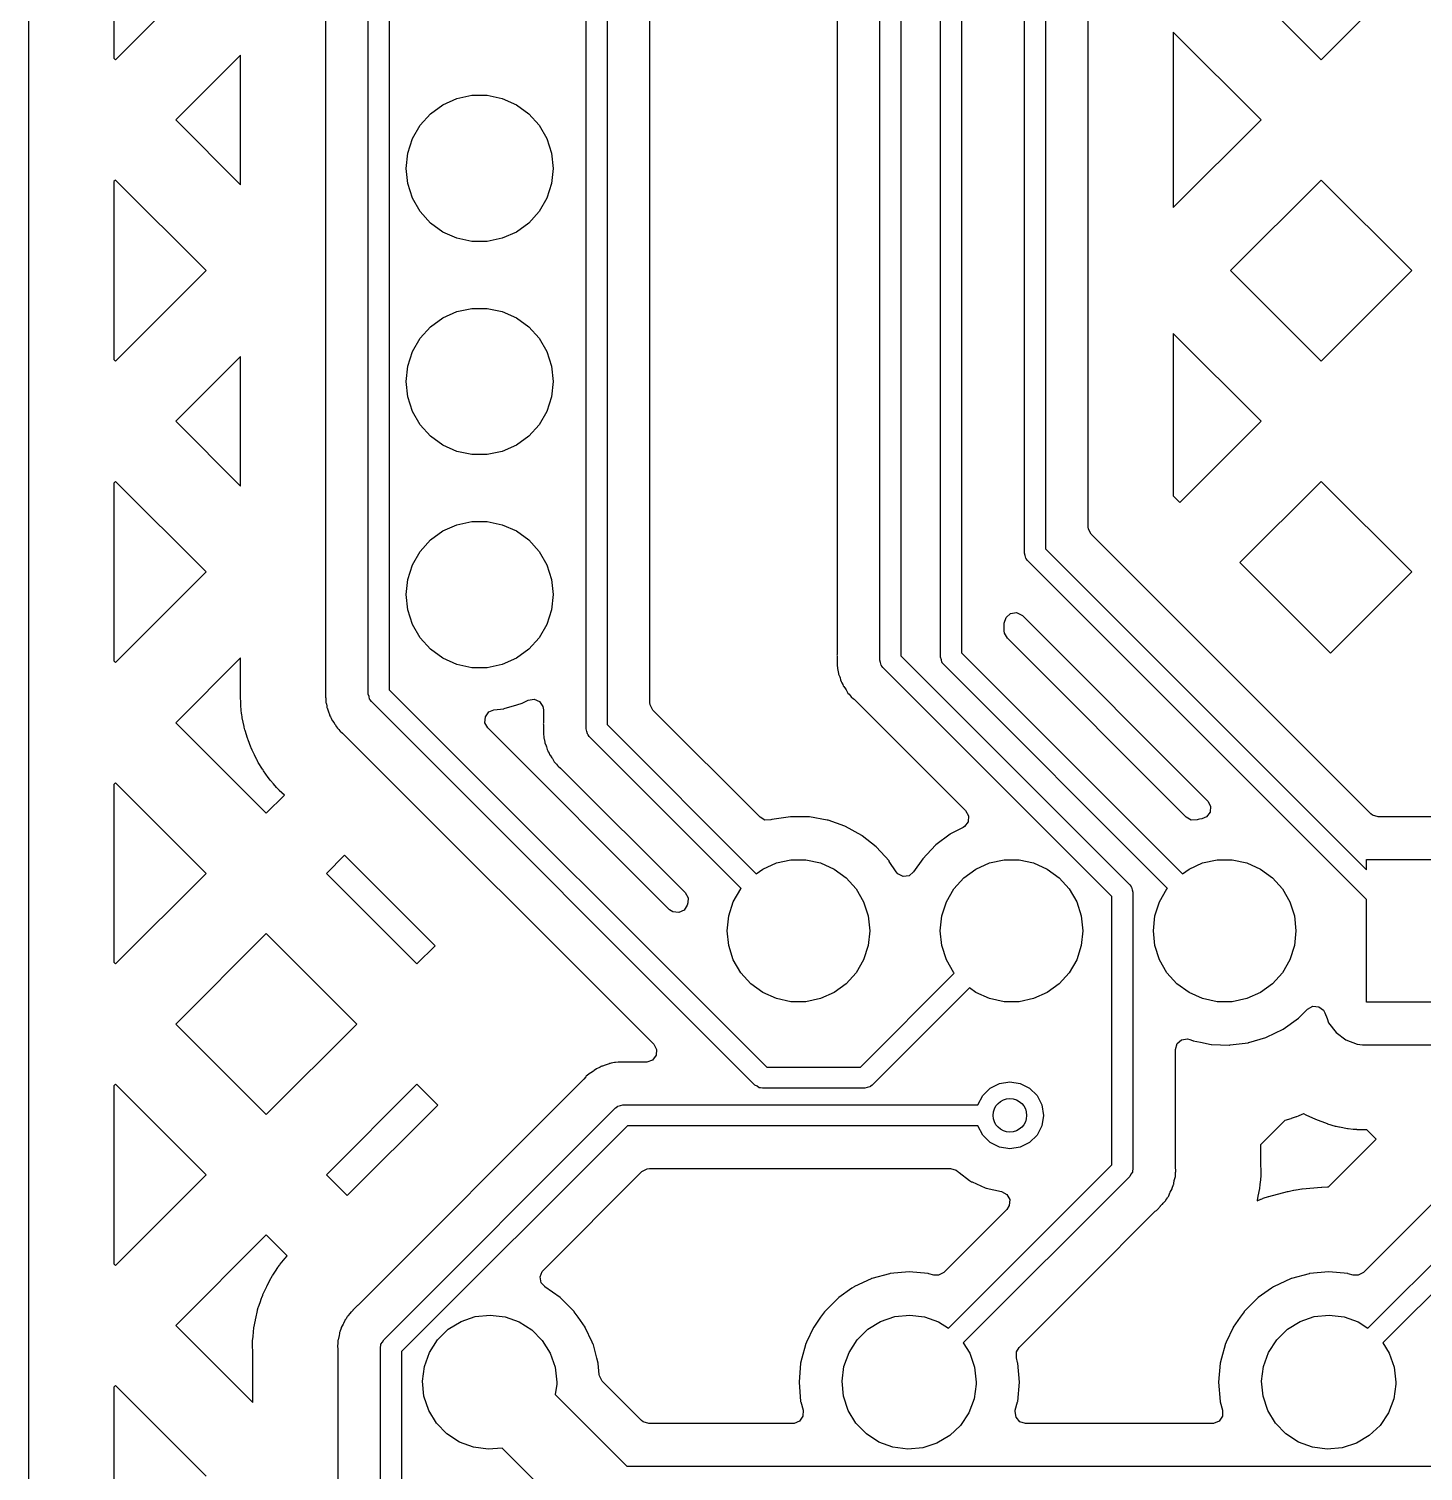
# Model space of a CAD drawing. Extents: x 124.3 to 210.2, y -114.7 to -26.3.
# Drawn here: x 124.51 to 141.13, y -70.44 to -53.25 of the extents above; entities that cross this region are included whole.
import ezdxf

# ---------------------------------------------------------------- set-up
doc = ezdxf.new("R2010")
doc.units = 0
doc.layers.add('BLACK', color=7, linetype='CONTINUOUS')

msp = doc.modelspace()

# ---------------------------------------------------------------- linework, layer by layer
at = {"layer": 'BLACK', "linetype": 'CONTINUOUS'}
for p, q in [((124.508, -110.36), (124.508, -30.6371)), ((136.375, -59.5), (136.375, -33.8797)), ((136.625, -33.8797), (136.625, -59.4482)), ((134.65, -60.775), (134.65, -34.152)), ((134.9, -34.2038), (134.9, -60.7232)), ((137.133, -59.1854), (137.133, -39.2875)), ((135.375, -60.74), (135.375, -40.3797)), ((135.625, -40.3797), (135.625, -60.6882)), ((131.4, -43.609), (131.4, -61.5432)), ((131.15, -61.595), (131.15, -43.6608)), ((128.045, -45.9911), (128.045, -61.0999)), ((128.554, -61.1787), (128.554, -45.9553)), ((128.804, -46.0071), (128.804, -61.1269)), ((131.908, -61.2804), (131.908, -47.1086)), ((134.141, -49.9019), (134.141, -60.6962)), ((125.522, -51.4799), (125.522, -53.5998)), ((125.542, -53.6189), (126.621, -52.5398)), ((138.831, -52.5398), (139.91, -53.6189)), ((139.91, -53.6189), (140.989, -52.5398)), ((139.193, -54.3359), (138.148, -53.2904)), ((138.148, -53.2904), (138.148, -55.3814)), ((125.522, -53.5998), (125.542, -53.6189)), ((127.031, -53.5633), (126.259, -54.3359)), ((127.031, -55.1085), (127.031, -53.5633)), ((129.442, -54.1551), (129.609, -54.0806)), ((129.609, -54.0806), (129.788, -54.0425)), ((129.788, -54.0425), (129.972, -54.0425)), ((129.972, -54.0425), (130.151, -54.0806)), ((130.151, -54.0806), (130.318, -54.1551)), ((129.171, -54.3989), (129.294, -54.2628)), ((129.294, -54.2628), (129.442, -54.1551)), ((130.318, -54.1551), (130.466, -54.2628)), ((130.466, -54.2628), (130.589, -54.3989)), ((126.259, -54.3359), (127.031, -55.1085)), ((129.079, -54.5576), (129.171, -54.3989)), ((130.589, -54.3989), (130.681, -54.5576)), ((138.148, -55.3814), (139.193, -54.3359)), ((129.023, -54.7318), (129.079, -54.5576)), ((130.681, -54.5576), (130.737, -54.7318)), ((129.004, -54.914), (129.023, -54.7318)), ((130.737, -54.7318), (130.756, -54.914)), ((129.023, -55.0962), (129.004, -54.914)), ((130.756, -54.914), (130.737, -55.0962)), ((125.542, -55.0529), (125.522, -55.072)), ((125.522, -55.072), (125.522, -57.1919)), ((126.621, -56.1319), (125.542, -55.0529)), ((129.079, -55.2704), (129.023, -55.0962)), ((130.737, -55.0962), (130.681, -55.2704)), ((139.91, -55.0529), (138.831, -56.1319)), ((140.989, -56.1319), (139.91, -55.0529)), ((129.171, -55.4291), (129.079, -55.2704)), ((130.681, -55.2704), (130.589, -55.4291)), ((129.294, -55.5652), (129.171, -55.4291)), ((130.589, -55.4291), (130.466, -55.5652)), ((129.442, -55.6729), (129.294, -55.5652)), ((129.609, -55.7474), (129.442, -55.6729)), ((130.318, -55.6729), (130.151, -55.7474)), ((130.466, -55.5652), (130.318, -55.6729)), ((129.788, -55.7855), (129.609, -55.7474)), ((129.972, -55.7855), (129.788, -55.7855)), ((130.151, -55.7474), (129.972, -55.7855)), ((125.542, -57.211), (126.621, -56.1319)), ((138.831, -56.1319), (139.91, -57.211)), ((139.91, -57.211), (140.989, -56.1319)), ((129.294, -56.8028), (129.442, -56.6951)), ((129.442, -56.6951), (129.609, -56.6206)), ((129.609, -56.6206), (129.788, -56.5825)), ((129.788, -56.5825), (129.972, -56.5825)), ((129.972, -56.5825), (130.151, -56.6206)), ((130.151, -56.6206), (130.318, -56.6951)), ((130.318, -56.6951), (130.466, -56.8028)), ((129.171, -56.9389), (129.294, -56.8028)), ((130.466, -56.8028), (130.589, -56.9389)), ((139.193, -57.928), (138.148, -56.8825)), ((138.148, -56.8825), (138.148, -58.8176)), ((129.079, -57.0976), (129.171, -56.9389)), ((130.589, -56.9389), (130.681, -57.0976)), ((125.522, -57.1919), (125.542, -57.211)), ((127.031, -57.1554), (126.259, -57.928)), ((127.031, -58.7006), (127.031, -57.1554)), ((129.023, -57.2718), (129.079, -57.0976)), ((130.681, -57.0976), (130.737, -57.2718)), ((129.004, -57.454), (129.023, -57.2718)), ((130.737, -57.2718), (130.756, -57.454)), ((129.023, -57.6362), (129.004, -57.454)), ((130.756, -57.454), (130.737, -57.6362)), ((129.079, -57.8104), (129.023, -57.6362)), ((130.737, -57.6362), (130.681, -57.8104)), ((129.171, -57.9691), (129.079, -57.8104)), ((130.681, -57.8104), (130.589, -57.9691)), ((126.259, -57.928), (127.031, -58.7006)), ((129.294, -58.1052), (129.171, -57.9691)), ((130.589, -57.9691), (130.466, -58.1052)), ((138.225, -58.8955), (139.193, -57.928)), ((129.442, -58.2129), (129.294, -58.1052)), ((129.609, -58.2874), (129.442, -58.2129)), ((130.318, -58.2129), (130.151, -58.2874)), ((130.466, -58.1052), (130.318, -58.2129)), ((129.788, -58.3255), (129.609, -58.2874)), ((129.972, -58.3255), (129.788, -58.3255)), ((130.151, -58.2874), (129.972, -58.3255)), ((125.542, -58.645), (125.522, -58.6641)), ((125.522, -58.6641), (125.522, -60.784)), ((126.621, -59.724), (125.542, -58.645)), ((139.91, -58.645), (138.942, -59.6125)), ((140.989, -59.724), (139.91, -58.645)), ((138.148, -58.8176), (138.225, -58.8955)), ((129.609, -59.1606), (129.788, -59.1225)), ((129.788, -59.1225), (129.972, -59.1225)), ((129.972, -59.1225), (130.151, -59.1606)), ((129.294, -59.3428), (129.442, -59.2351)), ((129.442, -59.2351), (129.609, -59.1606)), ((130.151, -59.1606), (130.318, -59.2351)), ((130.318, -59.2351), (130.466, -59.3428)), ((137.136, -59.2122), (137.133, -59.1854)), ((137.17, -59.2745), (137.136, -59.2122)), ((137.508, -59.6125), (137.17, -59.2745)), ((129.171, -59.4789), (129.294, -59.3428)), ((130.466, -59.3428), (130.589, -59.4789)), ((136.625, -59.4482), (140.45, -63.2732)), ((129.023, -59.8118), (129.079, -59.6376)), ((129.079, -59.6376), (129.171, -59.4789)), ((130.589, -59.4789), (130.681, -59.6376)), ((130.681, -59.6376), (130.737, -59.8118)), ((136.384, -59.5295), (136.375, -59.5)), ((136.39, -59.5596), (136.384, -59.5295)), ((136.394, -59.5648), (136.39, -59.5596)), ((136.395, -59.5675), (136.394, -59.5648)), ((136.398, -59.5706), (136.395, -59.5675)), ((136.412, -59.5884), (136.398, -59.5706)), ((140.45, -63.6268), (136.412, -59.5884)), ((140.5, -62.6046), (137.508, -59.6125)), ((138.942, -59.6125), (140.022, -60.6916)), ((125.542, -60.8031), (126.621, -59.724)), ((129.004, -59.994), (129.023, -59.8118)), ((130.737, -59.8118), (130.756, -59.994)), ((140.022, -60.6916), (140.989, -59.724)), ((129.023, -60.1762), (129.004, -59.994)), ((130.756, -59.994), (130.737, -60.1762)), ((129.079, -60.3504), (129.023, -60.1762)), ((130.737, -60.1762), (130.681, -60.3504)), ((136.133, -60.3336), (136.154, -60.2655)), ((136.154, -60.2655), (136.207, -60.219)), ((136.207, -60.219), (136.277, -60.2089)), ((136.277, -60.2089), (136.342, -60.2384)), ((136.342, -60.2384), (136.349, -60.2445)), ((136.349, -60.2445), (138.558, -62.4536)), ((129.171, -60.5091), (129.079, -60.3504)), ((130.681, -60.3504), (130.589, -60.5091)), ((136.133, -60.4254), (136.133, -60.3336)), ((136.136, -60.4522), (136.133, -60.4254)), ((136.17, -60.5145), (136.136, -60.4522)), ((129.294, -60.6452), (129.171, -60.5091)), ((129.442, -60.7529), (129.294, -60.6452)), ((130.466, -60.6452), (130.318, -60.7529)), ((130.589, -60.5091), (130.466, -60.6452)), ((138.303, -62.6474), (136.17, -60.5145)), ((125.522, -60.784), (125.542, -60.8031)), ((127.031, -60.7475), (126.259, -61.5201)), ((127.031, -61.0884), (127.031, -60.7475)), ((129.609, -60.8274), (129.442, -60.7529)), ((129.788, -60.8655), (129.609, -60.8274)), ((130.151, -60.8274), (129.972, -60.8655)), ((130.318, -60.7529), (130.151, -60.8274)), ((134.141, -60.7074), (134.139, -60.7149)), ((134.139, -60.7149), (134.14, -60.7228)), ((134.14, -60.7228), (134.14, -60.7228)), ((134.14, -60.7228), (134.141, -60.783)), ((134.141, -60.6962), (134.141, -60.7074)), ((134.141, -60.783), (134.141, -60.7869)), ((134.141, -60.7869), (134.141, -60.8149)), ((134.141, -60.8149), (134.142, -60.8188)), ((134.142, -60.8188), (134.142, -60.8188)), ((134.142, -60.8188), (134.142, -60.8189)), ((134.142, -60.8189), (134.143, -60.8307)), ((134.143, -60.8307), (134.144, -60.8749)), ((134.659, -60.8045), (134.65, -60.775)), ((134.665, -60.8346), (134.659, -60.8045)), ((134.669, -60.8398), (134.665, -60.8346)), ((134.67, -60.8425), (134.669, -60.8398)), ((134.673, -60.8456), (134.67, -60.8425)), ((134.687, -60.8634), (134.673, -60.8456)), ((134.9, -60.7232), (137.628, -63.4516)), ((135.384, -60.7695), (135.375, -60.74)), ((135.39, -60.7996), (135.384, -60.7695)), ((135.394, -60.8048), (135.39, -60.7996)), ((135.395, -60.8075), (135.394, -60.8048)), ((135.398, -60.8106), (135.395, -60.8075)), ((135.412, -60.8284), (135.398, -60.8106)), ((138.078, -63.4945), (135.412, -60.8284)), ((135.625, -60.6882), (138.257, -63.3204)), ((129.972, -60.8655), (129.788, -60.8655)), ((134.144, -60.8749), (134.15, -60.8943)), ((134.15, -60.8943), (134.154, -60.9137)), ((134.154, -60.9137), (134.157, -60.9338)), ((134.157, -60.9338), (134.159, -60.9412)), ((134.159, -60.9412), (134.159, -60.9412)), ((134.159, -60.9412), (134.173, -60.9749)), ((134.173, -60.9749), (134.177, -60.9861)), ((134.177, -60.9861), (134.183, -61.0084)), ((134.183, -61.0084), (134.189, -61.0286)), ((137.415, -63.5918), (134.687, -60.8634)), ((127.029, -61.1425), (127.031, -61.0884)), ((127.029, -61.1505), (127.029, -61.1425)), ((127.031, -61.2046), (127.029, -61.1505)), ((128.045, -61.1111), (128.043, -61.1186)), ((128.043, -61.1186), (128.043, -61.1265)), ((128.043, -61.1265), (128.043, -61.1265)), ((128.043, -61.1265), (128.045, -61.1867)), ((128.045, -61.0999), (128.045, -61.1111)), ((128.045, -61.1867), (128.045, -61.1906)), ((128.045, -61.1906), (128.045, -61.2186)), ((128.562, -61.2082), (128.554, -61.1787)), ((128.804, -61.1269), (133.302, -65.625)), ((134.189, -61.0286), (134.193, -61.0354)), ((134.193, -61.0354), (134.193, -61.0354)), ((134.193, -61.0354), (134.199, -61.046)), ((134.199, -61.046), (134.208, -61.0638)), ((134.208, -61.0638), (134.215, -61.0826)), ((134.215, -61.0826), (134.22, -61.089)), ((134.22, -61.089), (134.22, -61.089)), ((134.22, -61.089), (134.241, -61.1184)), ((134.241, -61.1184), (134.248, -61.1283)), ((134.248, -61.1283), (134.262, -61.1519)), ((134.262, -61.1519), (134.27, -61.1664)), ((134.27, -61.1664), (134.285, -61.1807)), ((134.285, -61.1807), (134.298, -61.1957)), ((127.031, -61.2186), (127.031, -61.2046)), ((127.031, -61.2225), (127.031, -61.2186)), ((127.033, -61.2703), (127.031, -61.2225)), ((127.033, -61.2743), (127.033, -61.2703)), ((127.034, -61.2883), (127.033, -61.2743)), ((127.035, -61.3104), (127.034, -61.2883)), ((127.035, -61.3183), (127.035, -61.3104)), ((127.044, -61.4136), (127.035, -61.3183)), ((128.045, -61.2186), (128.046, -61.2225)), ((128.046, -61.2225), (128.046, -61.2225)), ((128.046, -61.2225), (128.046, -61.2226)), ((128.046, -61.2226), (128.047, -61.2344)), ((128.047, -61.2344), (128.048, -61.2786)), ((128.048, -61.2786), (128.051, -61.2892)), ((128.051, -61.2892), (128.054, -61.298)), ((128.054, -61.298), (128.058, -61.3174)), ((128.058, -61.3174), (128.059, -61.3294)), ((128.059, -61.3294), (128.06, -61.3375)), ((128.06, -61.3375), (128.063, -61.3449)), ((128.063, -61.3449), (128.063, -61.3449)), ((128.063, -61.3449), (128.077, -61.3786)), ((128.569, -61.2383), (128.562, -61.2082)), ((128.573, -61.2435), (128.569, -61.2383)), ((128.574, -61.2462), (128.573, -61.2435)), ((128.577, -61.2493), (128.574, -61.2462)), ((128.59, -61.2671), (128.577, -61.2493)), ((133.162, -65.8384), (128.59, -61.2671)), ((130.051, -61.3682), (130.169, -61.3532)), ((130.169, -61.3532), (130.174, -61.3517)), ((130.174, -61.3517), (130.322, -61.3072)), ((130.174, -61.3517), (130.174, -61.3517)), ((130.322, -61.3072), (130.387, -61.2877)), ((130.387, -61.2877), (130.46, -61.252)), ((130.46, -61.252), (130.53, -61.24)), ((130.53, -61.24), (130.595, -61.2677)), ((130.595, -61.2677), (130.635, -61.3263)), ((130.635, -61.3263), (130.641, -61.3651)), ((131.911, -61.3072), (131.908, -61.2804)), ((131.945, -61.3695), (131.911, -61.3072)), ((134.298, -61.1957), (134.31, -61.2121)), ((134.31, -61.2121), (134.336, -61.2344)), ((134.336, -61.2344), (134.344, -61.2403)), ((134.344, -61.2403), (134.352, -61.2483)), ((134.352, -61.2483), (135.673, -62.5685)), ((126.259, -61.5201), (127.338, -62.5991)), ((127.045, -61.4215), (127.044, -61.4136)), ((127.05, -61.4527), (127.045, -61.4215)), ((127.051, -61.4604), (127.05, -61.4527)), ((127.063, -61.5132), (127.051, -61.4604)), ((127.073, -61.5664), (127.063, -61.5132)), ((128.077, -61.3786), (128.08, -61.3898)), ((128.08, -61.3898), (128.09, -61.4215)), ((128.09, -61.4215), (128.093, -61.4323)), ((128.093, -61.4323), (128.097, -61.4391)), ((128.097, -61.4391), (128.097, -61.4391)), ((128.097, -61.4391), (128.103, -61.4497)), ((128.103, -61.4497), (128.112, -61.4675)), ((128.112, -61.4675), (128.119, -61.4863)), ((128.119, -61.4863), (128.124, -61.4927)), ((128.124, -61.4927), (128.124, -61.4927)), ((128.124, -61.4927), (128.145, -61.5221)), ((128.145, -61.5221), (128.152, -61.532)), ((128.152, -61.532), (128.158, -61.5424)), ((129.944, -61.52), (129.949, -61.4492)), ((129.978, -61.5823), (129.944, -61.52)), ((129.949, -61.4492), (129.992, -61.3924)), ((129.992, -61.3924), (130.051, -61.3682)), ((130.641, -61.5274), (130.639, -61.5349)), ((130.639, -61.5349), (130.64, -61.5428)), ((130.641, -61.3651), (130.641, -61.5162)), ((130.641, -61.5162), (130.641, -61.5274)), ((133.223, -62.6474), (131.945, -61.3695)), ((127.075, -61.5741), (127.073, -61.5664)), ((127.083, -61.6047), (127.075, -61.5741)), ((127.085, -61.6123), (127.083, -61.6047)), ((127.115, -61.7033), (127.085, -61.6123)), ((127.117, -61.7108), (127.115, -61.7033)), ((128.158, -61.5424), (128.174, -61.5701)), ((128.174, -61.5701), (128.188, -61.5844)), ((128.188, -61.5844), (128.201, -61.5994)), ((128.201, -61.5994), (128.213, -61.6158)), ((128.213, -61.6158), (128.219, -61.6209)), ((128.219, -61.6209), (128.247, -61.644)), ((128.247, -61.644), (128.256, -61.652)), ((128.256, -61.652), (131.956, -65.3514)), ((132.145, -63.7488), (129.978, -61.5823)), ((130.64, -61.5428), (130.64, -61.5428)), ((130.64, -61.5428), (130.641, -61.603)), ((130.641, -61.603), (130.641, -61.6069)), ((130.641, -61.6069), (130.641, -61.6349)), ((130.641, -61.6349), (130.642, -61.6388)), ((130.642, -61.6388), (130.642, -61.6388)), ((130.642, -61.6388), (130.642, -61.6389)), ((130.642, -61.6389), (130.643, -61.6507)), ((130.643, -61.6507), (130.644, -61.6949)), ((130.644, -61.6949), (130.647, -61.7033)), ((130.647, -61.7033), (130.65, -61.7143)), ((131.159, -61.6245), (131.15, -61.595)), ((131.165, -61.6546), (131.159, -61.6245)), ((131.169, -61.6598), (131.165, -61.6546)), ((131.17, -61.6625), (131.169, -61.6598)), ((131.173, -61.6656), (131.17, -61.6625)), ((131.187, -61.6834), (131.173, -61.6656)), ((132.998, -63.4945), (131.187, -61.6834)), ((131.4, -61.5432), (133.177, -63.3204)), ((127.118, -61.713), (127.117, -61.7108)), ((127.119, -61.7152), (127.118, -61.713)), ((127.121, -61.7227), (127.119, -61.7152)), ((127.154, -61.8127), (127.121, -61.7227)), ((127.157, -61.8201), (127.154, -61.8127)), ((127.169, -61.8491), (127.157, -61.8201)), ((127.173, -61.8563), (127.169, -61.8491)), ((127.197, -61.9045), (127.173, -61.8563)), ((130.65, -61.7143), (130.654, -61.7337)), ((130.654, -61.7337), (130.657, -61.7538)), ((130.657, -61.7538), (130.659, -61.7612)), ((130.659, -61.7612), (130.659, -61.7612)), ((130.659, -61.7612), (130.673, -61.7949)), ((130.673, -61.7949), (130.677, -61.8061)), ((130.677, -61.8061), (130.687, -61.8402)), ((130.687, -61.8402), (130.689, -61.8486)), ((130.689, -61.8486), (130.693, -61.8554)), ((130.693, -61.8554), (130.693, -61.8554)), ((130.693, -61.8554), (130.699, -61.866)), ((130.699, -61.866), (130.708, -61.8838)), ((127.22, -61.9534), (127.197, -61.9045)), ((127.224, -61.9605), (127.22, -61.9534)), ((127.239, -61.9881), (127.224, -61.9605)), ((127.243, -61.995), (127.239, -61.9881)), ((127.294, -62.0758), (127.243, -61.995)), ((130.708, -61.8838), (130.715, -61.9026)), ((130.715, -61.9026), (130.72, -61.909)), ((130.72, -61.909), (130.72, -61.909)), ((130.72, -61.909), (130.741, -61.9384)), ((130.741, -61.9384), (130.748, -61.9483)), ((130.748, -61.9483), (130.77, -61.9864)), ((130.77, -61.9864), (130.785, -62.0007)), ((130.785, -62.0007), (130.798, -62.0157)), ((130.798, -62.0157), (130.81, -62.0321)), ((130.81, -62.0321), (130.816, -62.0372)), ((130.816, -62.0372), (130.844, -62.0603)), ((127.299, -62.0823), (127.294, -62.0758)), ((127.3, -62.0842), (127.299, -62.0823)), ((127.301, -62.0862), (127.3, -62.0842)), ((127.306, -62.0929), (127.301, -62.0862)), ((127.359, -62.1721), (127.306, -62.0929)), ((127.364, -62.1785), (127.359, -62.1721)), ((127.383, -62.2034), (127.364, -62.1785)), ((127.388, -62.2095), (127.383, -62.2034)), ((127.424, -62.2501), (127.388, -62.2095)), ((130.844, -62.0603), (130.852, -62.0683)), ((130.852, -62.0683), (132.33, -63.5457)), ((125.542, -62.2371), (125.522, -62.2562)), ((125.522, -62.2562), (125.522, -64.3761)), ((126.621, -63.3161), (125.542, -62.2371)), ((127.338, -62.5991), (127.553, -62.3841)), ((127.459, -62.2918), (127.424, -62.2501)), ((127.464, -62.2977), (127.459, -62.2918)), ((127.486, -62.3208), (127.464, -62.2977)), ((127.491, -62.3264), (127.486, -62.3208)), ((127.553, -62.3841), (127.491, -62.3264)), ((138.558, -62.4536), (138.592, -62.5159)), ((138.592, -62.5159), (138.587, -62.5868)), ((133.281, -62.6802), (133.223, -62.6474)), ((133.352, -62.6781), (133.281, -62.6802)), ((133.364, -62.674), (133.352, -62.6781)), ((133.585, -62.6402), (133.364, -62.674)), ((133.59, -62.6402), (133.585, -62.6402)), ((133.734, -62.642), (133.59, -62.6402)), ((133.59, -62.6402), (133.59, -62.6402)), ((133.808, -62.6429), (133.734, -62.642)), ((133.813, -62.6438), (133.808, -62.6429)), ((134.023, -62.6812), (133.813, -62.6438)), ((133.813, -62.6438), (133.813, -62.6438)), ((134.028, -62.6821), (134.023, -62.6812)), ((134.023, -62.6812), (134.023, -62.6812)), ((134.033, -62.6838), (134.028, -62.6821)), ((134.234, -62.7549), (134.033, -62.6838)), ((134.033, -62.6838), (134.033, -62.6838)), ((135.702, -62.7017), (135.659, -62.7585)), ((135.673, -62.5685), (135.707, -62.6309)), ((135.707, -62.6309), (135.702, -62.7017)), ((138.361, -62.6802), (138.303, -62.6474)), ((138.432, -62.6781), (138.361, -62.6802)), ((138.444, -62.674), (138.432, -62.6781)), ((138.46, -62.6716), (138.444, -62.674)), ((138.488, -62.6673), (138.46, -62.6716)), ((138.544, -62.6436), (138.488, -62.6673)), ((138.587, -62.5868), (138.544, -62.6436)), ((140.521, -62.6215), (140.5, -62.6046)), ((140.59, -62.6415), (140.521, -62.6215)), ((142.157, -62.6415), (140.59, -62.6415)), ((134.239, -62.7566), (134.234, -62.7549)), ((134.234, -62.7549), (134.234, -62.7549)), ((134.434, -62.8646), (134.239, -62.7566)), ((134.438, -62.8678), (134.434, -62.8646)), ((134.606, -62.9998), (134.438, -62.8678)), ((134.438, -62.8678), (134.438, -62.8678)), ((135.489, -62.8496), (135.319, -62.9773)), ((135.494, -62.8465), (135.489, -62.8496)), ((135.489, -62.8496), (135.489, -62.8496)), ((135.642, -62.7694), (135.494, -62.8465)), ((135.659, -62.7585), (135.642, -62.7694)), ((134.606, -62.9999), (134.606, -62.9998)), ((134.61, -63.0031), (134.606, -62.9999)), ((134.76, -63.1683), (134.61, -63.0031)), ((135.315, -62.9806), (135.161, -63.1421)), ((135.319, -62.9773), (135.315, -62.9806)), ((128.27, -63.1004), (128.055, -63.3161)), ((129.349, -64.1794), (128.27, -63.1004)), ((133.255, -63.2639), (133.417, -63.1916)), ((133.417, -63.1916), (133.591, -63.1547)), ((133.591, -63.1547), (133.769, -63.1547)), ((133.769, -63.1547), (133.943, -63.1916)), ((133.943, -63.1916), (134.105, -63.2639)), ((134.763, -63.1726), (134.76, -63.1683)), ((134.843, -63.2971), (134.763, -63.1726)), ((134.763, -63.1726), (134.763, -63.1726)), ((135.161, -63.1421), (135.053, -63.2996)), ((135.795, -63.2639), (135.957, -63.1916)), ((135.957, -63.1916), (136.131, -63.1547)), ((136.131, -63.1547), (136.309, -63.1547)), ((136.309, -63.1547), (136.483, -63.1916)), ((136.483, -63.1916), (136.645, -63.2639)), ((138.335, -63.2639), (138.497, -63.1916)), ((138.497, -63.1916), (138.671, -63.1547)), ((138.671, -63.1547), (138.849, -63.1547)), ((138.849, -63.1547), (139.023, -63.1916)), ((139.023, -63.1916), (139.185, -63.2639)), ((140.45, -63.2732), (140.45, -63.15)), ((140.45, -63.15), (142.15, -63.15)), ((125.542, -64.3952), (126.621, -63.3161)), ((128.055, -63.3161), (129.134, -64.3952)), ((133.177, -63.3204), (133.255, -63.2639)), ((134.105, -63.2639), (134.249, -63.3683)), ((134.249, -63.3683), (134.368, -63.5004)), ((134.864, -63.3215), (134.843, -63.2971)), ((134.928, -63.3528), (134.864, -63.3215)), ((134.998, -63.3446), (134.928, -63.3528)), ((135.053, -63.2996), (134.998, -63.3446)), ((135.532, -63.5004), (135.651, -63.3683)), ((135.651, -63.3683), (135.795, -63.2639)), ((136.645, -63.2639), (136.789, -63.3683)), ((136.789, -63.3683), (136.908, -63.5004)), ((138.257, -63.3204), (138.335, -63.2639)), ((139.185, -63.2639), (139.329, -63.3683)), ((139.329, -63.3683), (139.448, -63.5004)), ((132.33, -63.5457), (132.364, -63.608)), ((132.903, -63.6543), (132.992, -63.5004)), ((132.992, -63.5004), (132.998, -63.4945)), ((134.368, -63.5004), (134.457, -63.6543)), ((135.443, -63.6543), (135.532, -63.5004)), ((136.908, -63.5004), (136.997, -63.6543)), ((137.415, -66.7882), (137.415, -63.5918)), ((137.628, -63.4516), (137.642, -63.4694)), ((137.642, -63.4694), (137.645, -63.4725)), ((137.645, -63.4725), (137.646, -63.4752)), ((137.646, -63.4752), (137.65, -63.4804)), ((137.65, -63.4804), (137.656, -63.5105)), ((137.656, -63.5105), (137.665, -63.54)), ((137.665, -63.54), (137.665, -66.84)), ((137.983, -63.6543), (138.072, -63.5004)), ((138.072, -63.5004), (138.078, -63.4945)), ((139.448, -63.5004), (139.537, -63.6543)), ((132.183, -63.7751), (132.145, -63.7488)), ((132.318, -63.7537), (132.254, -63.7841)), ((132.355, -63.6934), (132.318, -63.7537)), ((132.362, -63.6684), (132.355, -63.6934)), ((132.364, -63.608), (132.362, -63.6684)), ((132.849, -63.8233), (132.903, -63.6543)), ((134.457, -63.6543), (134.511, -63.8233)), ((135.389, -63.8233), (135.443, -63.6543)), ((136.997, -63.6543), (137.051, -63.8233)), ((137.929, -63.8233), (137.983, -63.6543)), ((139.537, -63.6543), (139.591, -63.8233)), ((140.45, -64.85), (140.45, -63.6268)), ((132.254, -63.7841), (132.183, -63.7751)), ((132.83, -64), (132.849, -63.8233)), ((134.511, -63.8233), (134.53, -64)), ((135.37, -64), (135.389, -63.8233)), ((137.051, -63.8233), (137.07, -64)), ((137.91, -64), (137.929, -63.8233)), ((139.591, -63.8233), (139.61, -64)), ((127.338, -64.0332), (126.259, -65.1122)), ((128.417, -65.1122), (127.338, -64.0332)), ((132.849, -64.1767), (132.83, -64)), ((134.53, -64), (134.511, -64.1767)), ((135.389, -64.1767), (135.37, -64)), ((137.07, -64), (137.051, -64.1767)), ((137.929, -64.1767), (137.91, -64)), ((139.61, -64), (139.591, -64.1767)), ((129.134, -64.3952), (129.349, -64.1794)), ((132.903, -64.3457), (132.849, -64.1767)), ((134.511, -64.1767), (134.457, -64.3457)), ((135.443, -64.3457), (135.389, -64.1767)), ((137.051, -64.1767), (136.997, -64.3457)), ((137.983, -64.3457), (137.929, -64.1767)), ((139.591, -64.1767), (139.537, -64.3457)), ((125.522, -64.3761), (125.542, -64.3952)), ((132.992, -64.4996), (132.903, -64.3457)), ((134.457, -64.3457), (134.368, -64.4996)), ((135.532, -64.4996), (135.443, -64.3457)), ((136.997, -64.3457), (136.908, -64.4996)), ((138.072, -64.4996), (137.983, -64.3457)), ((139.537, -64.3457), (139.448, -64.4996)), ((133.111, -64.6317), (132.992, -64.4996)), ((134.368, -64.4996), (134.249, -64.6317)), ((134.418, -65.625), (135.538, -64.5055)), ((135.538, -64.5055), (135.532, -64.4996)), ((136.908, -64.4996), (136.789, -64.6317)), ((138.191, -64.6317), (138.072, -64.4996)), ((139.448, -64.4996), (139.329, -64.6317)), ((133.255, -64.7361), (133.111, -64.6317)), ((133.417, -64.8084), (133.255, -64.7361)), ((134.105, -64.7361), (133.943, -64.8084)), ((134.249, -64.6317), (134.105, -64.7361)), ((135.717, -64.6796), (134.558, -65.8384)), ((135.795, -64.7361), (135.717, -64.6796)), ((135.957, -64.8084), (135.795, -64.7361)), ((136.645, -64.7361), (136.483, -64.8084)), ((136.789, -64.6317), (136.645, -64.7361)), ((138.335, -64.7361), (138.191, -64.6317)), ((138.497, -64.8084), (138.335, -64.7361)), ((139.185, -64.7361), (139.023, -64.8084)), ((139.329, -64.6317), (139.185, -64.7361)), ((133.591, -64.8453), (133.417, -64.8084)), ((133.769, -64.8453), (133.591, -64.8453)), ((133.943, -64.8084), (133.769, -64.8453)), ((136.131, -64.8453), (135.957, -64.8084)), ((136.309, -64.8453), (136.131, -64.8453)), ((136.483, -64.8084), (136.309, -64.8453)), ((138.671, -64.8453), (138.497, -64.8084)), ((138.849, -64.8453), (138.671, -64.8453)), ((139.023, -64.8084), (138.849, -64.8453)), ((139.64, -65.0412), (139.748, -64.9333)), ((139.748, -64.9333), (139.81, -64.8994)), ((139.81, -64.8994), (139.881, -64.9046)), ((139.881, -64.9046), (139.938, -64.9472)), ((139.938, -64.9472), (139.955, -64.9783)), ((142.15, -64.85), (140.45, -64.85)), ((126.259, -65.1122), (127.338, -66.1912)), ((127.338, -66.1912), (128.417, -65.1122)), ((139.458, -65.1709), (139.64, -65.0412)), ((139.955, -64.9783), (139.98, -65.0442)), ((139.98, -65.0442), (139.999, -65.0967)), ((139.999, -65.0967), (140.087, -65.2133)), ((138.194, -65.3452), (138.247, -65.2987)), ((138.247, -65.2987), (138.317, -65.2886)), ((138.317, -65.2886), (138.344, -65.2956)), ((138.344, -65.2956), (138.375, -65.3072)), ((138.375, -65.3072), (138.375, -65.3072)), ((138.375, -65.3072), (138.38, -65.309)), ((138.38, -65.309), (138.385, -65.3101)), ((138.385, -65.3101), (138.385, -65.3101)), ((138.385, -65.3101), (138.473, -65.328)), ((139.048, -65.3319), (139.252, -65.2707)), ((139.252, -65.2707), (139.257, -65.2692)), ((139.252, -65.2707), (139.252, -65.2707)), ((139.257, -65.2692), (139.458, -65.1709)), ((140.087, -65.2133), (140.203, -65.3006)), ((140.203, -65.3006), (140.34, -65.3517)), ((131.984, -65.4845), (131.942, -65.5414)), ((131.956, -65.3514), (131.99, -65.4137)), ((131.99, -65.4137), (131.984, -65.4845)), ((138.173, -65.4133), (138.194, -65.3452)), ((138.173, -66.8042), (138.173, -65.4133)), ((138.473, -65.328), (138.599, -65.3536)), ((138.599, -65.3536), (138.604, -65.3538)), ((138.604, -65.3538), (138.604, -65.3538)), ((138.604, -65.3538), (138.817, -65.3616)), ((138.817, -65.3616), (138.817, -65.3616)), ((138.817, -65.3616), (138.822, -65.3618)), ((138.822, -65.3618), (138.827, -65.3611)), ((138.827, -65.3611), (139.038, -65.334)), ((138.827, -65.3611), (138.827, -65.3611)), ((139.038, -65.334), (139.043, -65.3334)), ((139.038, -65.334), (139.038, -65.334)), ((139.043, -65.3334), (139.048, -65.3319)), ((140.34, -65.3517), (140.402, -65.3585)), ((140.402, -65.3585), (142.157, -65.3585)), ((131.275, -65.6451), (131.246, -65.6664)), ((131.281, -65.6404), (131.275, -65.6451)), ((131.275, -65.6451), (131.275, -65.6451)), ((131.3, -65.633), (131.281, -65.6404)), ((131.318, -65.6243), (131.3, -65.633)), ((131.329, -65.618), (131.318, -65.6243)), ((131.335, -65.614), (131.329, -65.618)), ((131.329, -65.618), (131.329, -65.618)), ((131.343, -65.6118), (131.335, -65.614)), ((131.378, -65.6016), (131.343, -65.6118)), ((131.343, -65.6118), (131.343, -65.6118)), ((131.389, -65.5978), (131.378, -65.6016)), ((131.423, -65.5844), (131.389, -65.5978)), ((131.43, -65.5815), (131.423, -65.5844)), ((131.423, -65.5844), (131.423, -65.5844)), ((131.438, -65.5805), (131.43, -65.5815)), ((131.45, -65.579), (131.438, -65.5805)), ((131.438, -65.5805), (131.438, -65.5805)), ((131.47, -65.575), (131.45, -65.579)), ((131.489, -65.5693), (131.47, -65.575)), ((131.497, -65.5691), (131.489, -65.5693)), ((131.501, -65.569), (131.497, -65.5691)), ((131.533, -65.5679), (131.501, -65.569)), ((131.545, -65.567), (131.533, -65.5679)), ((131.549, -65.5665), (131.545, -65.567)), ((131.545, -65.567), (131.545, -65.567)), ((131.545, -65.567), (131.545, -65.567)), ((131.577, -65.5665), (131.549, -65.5665)), ((131.581, -65.5664), (131.577, -65.5665)), ((131.641, -65.5645), (131.581, -65.5664)), ((131.649, -65.5643), (131.641, -65.5645)), ((131.641, -65.5645), (131.641, -65.5645)), ((131.657, -65.566), (131.649, -65.5643)), ((131.668, -65.5665), (131.657, -65.566)), ((131.866, -65.5665), (131.668, -65.5665)), ((131.875, -65.5662), (131.866, -65.5665)), ((131.942, -65.5414), (131.875, -65.5662)), ((133.302, -65.625), (134.418, -65.625)), ((125.542, -65.8292), (125.522, -65.8483)), ((126.621, -66.9083), (125.542, -65.8292)), ((129.134, -65.8292), (128.055, -66.9083)), ((131.116, -65.7774), (128.433, -68.4604)), ((129.382, -66.0773), (129.134, -65.8292)), ((131.124, -65.7686), (131.116, -65.7774)), ((131.147, -65.7406), (131.124, -65.7686)), ((131.152, -65.7345), (131.147, -65.7406)), ((131.168, -65.7226), (131.152, -65.7345)), ((131.183, -65.7098), (131.168, -65.7226)), ((131.198, -65.6955), (131.183, -65.7098)), ((131.204, -65.6914), (131.198, -65.6955)), ((131.236, -65.673), (131.204, -65.6914)), ((131.204, -65.6914), (131.204, -65.6914)), ((131.246, -65.6664), (131.236, -65.673)), ((135.965, -65.8764), (136.076, -65.8196)), ((136.076, -65.8196), (136.2, -65.8)), ((136.2, -65.8), (136.324, -65.8196)), ((136.324, -65.8196), (136.435, -65.8764)), ((125.522, -65.8483), (125.522, -67.9682)), ((133.189, -65.8532), (133.162, -65.8384)), ((133.214, -65.8699), (133.189, -65.8532)), ((133.221, -65.8708), (133.214, -65.8699)), ((133.223, -65.8721), (133.221, -65.8708)), ((133.228, -65.8718), (133.223, -65.8721)), ((133.25, -65.875), (133.228, -65.8718)), ((134.47, -65.875), (133.25, -65.875)), ((134.5, -65.8663), (134.47, -65.875)), ((134.53, -65.8599), (134.5, -65.8663)), ((134.535, -65.856), (134.53, -65.8599)), ((134.538, -65.8552), (134.535, -65.856)), ((134.541, -65.8517), (134.538, -65.8552)), ((134.558, -65.8384), (134.541, -65.8517)), ((135.82, -66.075), (135.876, -65.9649)), ((135.876, -65.9649), (135.965, -65.8764)), ((136.435, -65.8764), (136.524, -65.9649)), ((136.524, -65.9649), (136.58, -66.0764)), ((128.303, -67.1564), (129.382, -66.0773)), ((128.737, -68.8756), (131.501, -66.1116)), ((131.501, -66.1116), (131.518, -66.0983)), ((131.518, -66.0983), (131.521, -66.0948)), ((131.521, -66.0948), (131.524, -66.094)), ((131.524, -66.094), (131.529, -66.0901)), ((131.529, -66.0901), (131.559, -66.0837)), ((131.559, -66.0837), (131.589, -66.075)), ((131.589, -66.075), (135.82, -66.075)), ((136.58, -66.0764), (136.6, -66.2)), ((131.641, -66.325), (128.95, -69.0158)), ((135.82, -66.325), (131.641, -66.325)), ((135.876, -66.4351), (135.82, -66.325)), ((136.58, -66.3236), (136.524, -66.4351)), ((136.6, -66.2), (136.58, -66.3236)), ((139.477, -66.2618), (139.187, -66.5517)), ((139.549, -66.2404), (139.477, -66.2618)), ((139.554, -66.2388), (139.549, -66.2404)), ((139.613, -66.2184), (139.554, -66.2388)), ((139.618, -66.2166), (139.613, -66.2184)), ((139.637, -66.2091), (139.618, -66.2166)), ((139.642, -66.2071), (139.637, -66.2091)), ((139.699, -66.182), (139.642, -66.2071)), ((139.702, -66.1806), (139.699, -66.182)), ((139.733, -66.1975), (139.702, -66.1806)), ((139.741, -66.2015), (139.733, -66.1975)), ((139.839, -66.2466), (139.741, -66.2015)), ((139.847, -66.2501), (139.839, -66.2466)), ((139.984, -66.3012), (139.847, -66.2501)), ((139.991, -66.3038), (139.984, -66.3012)), ((140.082, -66.3316), (139.991, -66.3038)), ((140.09, -66.3336), (140.082, -66.3316)), ((140.121, -66.3409), (140.09, -66.3336)), ((140.128, -66.3425), (140.121, -66.3409)), ((140.222, -66.3587), (140.128, -66.3425)), ((142.247, -66.2375), (140.413, -68.0708)), ((135.965, -66.5236), (135.876, -66.4351)), ((136.524, -66.4351), (136.435, -66.5236)), ((139.997, -67.053), (140.565, -66.4846)), ((140.23, -66.3598), (140.222, -66.3587)), ((140.292, -66.3666), (140.23, -66.3598)), ((140.296, -66.3669), (140.292, -66.3666)), ((140.337, -66.3702), (140.296, -66.3669)), ((140.34, -66.3705), (140.337, -66.3702)), ((140.354, -66.3712), (140.34, -66.3705)), ((140.357, -66.3713), (140.354, -66.3712)), ((140.398, -66.3725), (140.357, -66.3713)), ((140.402, -66.3725), (140.398, -66.3725)), ((140.453, -66.3725), (140.402, -66.3725)), ((140.565, -66.4846), (140.453, -66.3725)), ((140.468, -68.7353), (142.792, -66.4112)), ((136.076, -66.5804), (135.965, -66.5236)), ((136.2, -66.6), (136.076, -66.5804)), ((136.324, -66.5804), (136.2, -66.6)), ((136.435, -66.5236), (136.324, -66.5804)), ((139.187, -66.5517), (139.187, -66.7623)), ((143.005, -66.5514), (140.645, -68.9118)), ((131.815, -66.8704), (131.877, -66.8364)), ((131.877, -66.8364), (131.904, -66.8335)), ((131.904, -66.8335), (135.492, -66.8335)), ((135.468, -68.7353), (137.415, -66.7882)), ((135.492, -66.8335), (135.56, -66.8535)), ((135.56, -66.8535), (135.579, -66.8698)), ((137.665, -66.84), (137.662, -66.862)), ((137.662, -66.862), (137.662, -66.8666)), ((138.174, -66.816), (138.173, -66.8042)), ((138.178, -66.8601), (138.174, -66.816)), ((138.177, -66.8679), (138.178, -66.8601)), ((139.187, -66.7623), (139.188, -66.7646)), ((139.188, -66.7646), (139.188, -66.7725)), ((139.188, -66.7725), (139.191, -66.8682)), ((125.542, -67.9873), (126.621, -66.9083)), ((128.055, -66.9083), (128.303, -67.1564)), ((130.637, -68.0483), (131.815, -66.8704)), ((135.579, -66.8698), (135.579, -66.8695)), ((135.579, -66.8695), (135.584, -66.874)), ((135.584, -66.874), (135.589, -66.8789)), ((135.589, -66.8789), (135.594, -66.8827)), ((135.594, -66.8827), (135.72, -66.9745)), ((137.628, -66.9284), (135.645, -68.9118)), ((135.72, -66.9745), (135.743, -66.9911)), ((135.743, -66.9911), (135.749, -66.9938)), ((135.749, -66.9938), (135.749, -66.9938)), ((135.749, -66.9938), (135.904, -67.0626)), ((137.643, -66.9014), (137.628, -66.9284)), ((137.66, -66.8755), (137.643, -66.9014)), ((137.661, -66.8691), (137.66, -66.8755)), ((137.662, -66.8666), (137.661, -66.8691)), ((138.139, -67.0554), (138.145, -67.0367)), ((138.145, -67.0367), (138.15, -67.0254)), ((138.15, -67.0254), (138.153, -67.0181)), ((138.15, -67.0254), (138.15, -67.0254)), ((138.153, -67.0181), (138.154, -67.0103)), ((138.154, -67.0103), (138.16, -66.9745)), ((138.154, -67.0103), (138.154, -67.0103)), ((138.16, -66.9745), (138.163, -66.9629)), ((138.163, -66.9629), (138.172, -66.9277)), ((138.172, -66.9277), (138.173, -66.92)), ((138.172, -66.9277), (138.172, -66.9277)), ((138.173, -66.8998), (138.175, -66.8801)), ((138.173, -66.92), (138.173, -66.8998)), ((138.175, -66.8801), (138.177, -66.8679)), ((139.18, -67.0313), (139.177, -67.0626)), ((139.181, -67.0234), (139.18, -67.0313)), ((139.185, -66.9694), (139.181, -67.0234)), ((139.19, -66.9156), (139.185, -66.9694)), ((139.191, -66.8761), (139.19, -66.9077)), ((139.19, -66.9077), (139.19, -66.9156)), ((139.191, -66.8682), (139.191, -66.8761)), ((135.904, -67.0626), (135.918, -67.0688)), ((135.918, -67.0688), (136.101, -67.1078)), ((136.101, -67.1078), (136.164, -67.1415)), ((136.164, -67.1415), (136.198, -67.2036)), ((136.198, -67.2036), (136.193, -67.2745)), ((138.057, -67.2153), (138.06, -67.2084)), ((138.06, -67.2084), (138.066, -67.1976)), ((138.06, -67.2084), (138.06, -67.2084)), ((138.066, -67.1976), (138.077, -67.181)), ((138.077, -67.181), (138.082, -67.1745)), ((138.082, -67.1745), (138.09, -67.165)), ((138.09, -67.165), (138.093, -67.1578)), ((138.093, -67.1578), (138.107, -67.1245)), ((138.093, -67.1578), (138.093, -67.1578)), ((138.107, -67.1245), (138.112, -67.1138)), ((138.112, -67.1138), (138.134, -67.0751)), ((138.134, -67.0751), (138.136, -67.0661)), ((138.136, -67.0661), (138.139, -67.0554)), ((139.153, -67.1846), (139.146, -67.2167)), ((139.146, -67.2167), (139.189, -67.1991)), ((139.155, -67.1768), (139.153, -67.1846)), ((139.156, -67.1722), (139.155, -67.1745)), ((139.155, -67.1745), (139.155, -67.1768)), ((139.157, -67.1645), (139.156, -67.1722)), ((139.175, -67.0705), (139.157, -67.1645)), ((139.177, -67.0626), (139.175, -67.0705)), ((139.189, -67.1991), (139.194, -67.1971)), ((139.194, -67.1971), (139.214, -67.1896)), ((139.214, -67.1896), (139.22, -67.1878)), ((139.22, -67.1878), (139.283, -67.1678)), ((139.283, -67.1678), (139.288, -67.1663)), ((139.288, -67.1663), (139.509, -67.107)), ((139.509, -67.107), (139.515, -67.1057)), ((139.515, -67.1057), (139.58, -67.0913)), ((139.58, -67.0913), (139.585, -67.0902)), ((139.585, -67.0902), (139.607, -67.0864)), ((139.607, -67.0864), (139.612, -67.0856)), ((139.612, -67.0856), (139.678, -67.0769)), ((139.678, -67.0769), (139.684, -67.0763)), ((139.684, -67.0763), (139.912, -67.0564)), ((139.912, -67.0564), (139.917, -67.056)), ((139.917, -67.056), (139.984, -67.0531)), ((139.984, -67.0531), (139.989, -67.053)), ((139.989, -67.053), (139.997, -67.053)), ((136.164, -67.3201), (135.413, -68.0708)), ((136.193, -67.2745), (136.164, -67.3201)), ((137.102, -68.1743), (137.932, -67.3437)), ((137.932, -67.3437), (137.941, -67.3361)), ((137.941, -67.3361), (137.947, -67.332)), ((137.947, -67.332), (137.958, -67.3201)), ((137.958, -67.3201), (137.994, -67.2823)), ((137.994, -67.2823), (137.996, -67.2795)), ((137.996, -67.2795), (138.016, -67.2598)), ((138.016, -67.2598), (138.019, -67.2566)), ((138.019, -67.2566), (138.026, -67.2476)), ((138.026, -67.2476), (138.051, -67.2211)), ((138.051, -67.2211), (138.055, -67.2167)), ((138.055, -67.2167), (138.057, -67.2153)), ((127.338, -67.6253), (126.259, -68.7043)), ((127.587, -67.875), (127.338, -67.6253)), ((127.564, -67.9005), (127.569, -67.8946)), ((127.569, -67.8946), (127.584, -67.8784)), ((127.584, -67.8784), (127.587, -67.875)), ((125.522, -67.9682), (125.542, -67.9873)), ((127.416, -68.103), (127.446, -68.0583)), ((127.446, -68.0583), (127.475, -68.0126)), ((127.475, -68.0126), (127.48, -68.006)), ((127.48, -68.006), (127.498, -67.9805)), ((127.498, -67.9805), (127.503, -67.9742)), ((127.503, -67.9742), (127.564, -67.9005)), ((130.6, -68.1254), (130.627, -68.0595)), ((130.627, -68.0595), (130.637, -68.0483)), ((135, -68.0665), (134.772, -68.0865)), ((135.228, -68.0865), (135, -68.0665)), ((140, -68.0665), (139.772, -68.0865)), ((140.228, -68.0865), (140, -68.0665)), ((127.339, -68.2475), (127.343, -68.2405)), ((127.343, -68.2405), (127.344, -68.2384)), ((127.344, -68.2384), (127.345, -68.2363)), ((127.345, -68.2363), (127.348, -68.2291)), ((127.348, -68.2291), (127.392, -68.1438)), ((127.392, -68.1438), (127.395, -68.1369)), ((127.395, -68.1369), (127.411, -68.1097)), ((127.411, -68.1097), (127.416, -68.103)), ((130.614, -68.1951), (130.6, -68.1254)), ((130.658, -68.2412), (130.614, -68.1951)), ((134.348, -68.2402), (134.343, -68.2425)), ((134.546, -68.148), (134.348, -68.2402)), ((134.348, -68.2402), (134.348, -68.2402)), ((134.551, -68.1457), (134.546, -68.148)), ((134.546, -68.148), (134.546, -68.148)), ((134.556, -68.1443), (134.551, -68.1457)), ((134.767, -68.0879), (134.556, -68.1443)), ((134.556, -68.1443), (134.556, -68.1443)), ((134.772, -68.0865), (134.767, -68.0879)), ((134.767, -68.0879), (134.767, -68.0879)), ((135.233, -68.0879), (135.228, -68.0865)), ((135.292, -68.1035), (135.233, -68.0879)), ((135.233, -68.0879), (135.233, -68.0879)), ((135.351, -68.1049), (135.292, -68.1035)), ((135.413, -68.0708), (135.351, -68.1049)), ((136.309, -68.9668), (137.102, -68.1743)), ((139.348, -68.2402), (139.343, -68.2425)), ((139.546, -68.148), (139.348, -68.2402)), ((139.348, -68.2402), (139.348, -68.2402)), ((139.551, -68.1457), (139.546, -68.148)), ((139.546, -68.148), (139.546, -68.148)), ((139.556, -68.1443), (139.551, -68.1457)), ((139.767, -68.0879), (139.556, -68.1443)), ((139.556, -68.1443), (139.556, -68.1443)), ((139.772, -68.0865), (139.767, -68.0879)), ((139.767, -68.0879), (139.767, -68.0879)), ((140.233, -68.0879), (140.228, -68.0865)), ((140.292, -68.1035), (140.233, -68.0879)), ((140.233, -68.0879), (140.233, -68.0879)), ((140.351, -68.1049), (140.292, -68.1035)), ((140.413, -68.0708), (140.351, -68.1049)), ((127.264, -68.4296), (127.281, -68.3782)), ((127.281, -68.3782), (127.284, -68.3707)), ((127.284, -68.3707), (127.295, -68.3414)), ((127.295, -68.3414), (127.298, -68.3341)), ((127.298, -68.3341), (127.339, -68.2475)), ((130.657, -68.2425), (130.658, -68.2412)), ((130.84, -68.3706), (130.657, -68.2425)), ((130.844, -68.3738), (130.84, -68.3706)), ((130.84, -68.3706), (130.84, -68.3706)), ((131.006, -68.5357), (130.844, -68.3738)), ((134.156, -68.3738), (133.994, -68.5357)), ((134.16, -68.3706), (134.156, -68.3738)), ((134.318, -68.2604), (134.16, -68.3706)), ((134.16, -68.3706), (134.16, -68.3706)), ((134.343, -68.2425), (134.318, -68.2604)), ((139.156, -68.3738), (138.994, -68.5357)), ((139.16, -68.3706), (139.156, -68.3738)), ((139.318, -68.2604), (139.16, -68.3706)), ((139.16, -68.3706), (139.16, -68.3706)), ((139.343, -68.2425), (139.318, -68.2604)), ((127.212, -68.6194), (127.233, -68.5261)), ((127.233, -68.5261), (127.235, -68.5184)), ((127.235, -68.5184), (127.243, -68.4881)), ((127.243, -68.4881), (127.246, -68.4805)), ((127.246, -68.4805), (127.264, -68.4296)), ((128.339, -68.5565), (128.308, -68.5887)), ((128.346, -68.5474), (128.339, -68.5565)), ((128.349, -68.5442), (128.346, -68.5474)), ((128.369, -68.5245), (128.349, -68.5442)), ((128.371, -68.5217), (128.369, -68.5245)), ((128.413, -68.4778), (128.371, -68.5217)), ((128.418, -68.472), (128.413, -68.4778)), ((128.424, -68.4679), (128.418, -68.472)), ((128.433, -68.4604), (128.424, -68.4679)), ((129.828, -68.5987), (130.006, -68.58)), ((130.006, -68.58), (130.183, -68.6011)), ((131.009, -68.5402), (131.006, -68.5357)), ((131.056, -68.6064), (131.009, -68.5402)), ((131.009, -68.5402), (131.009, -68.5402)), ((133.991, -68.5402), (133.944, -68.6064)), ((133.994, -68.5357), (133.991, -68.5402)), ((133.991, -68.5402), (133.991, -68.5402)), ((134.828, -68.5987), (135.006, -68.58)), ((135.006, -68.58), (135.183, -68.6011)), ((138.991, -68.5402), (138.944, -68.6064)), ((138.994, -68.5357), (138.991, -68.5402)), ((138.991, -68.5402), (138.991, -68.5402)), ((139.828, -68.5987), (140.006, -68.58)), ((140.006, -68.58), (140.183, -68.6011)), ((126.259, -68.7043), (127.177, -69.6232)), ((127.184, -68.7727), (127.188, -68.7414)), ((127.188, -68.7414), (127.19, -68.7335)), ((127.19, -68.7335), (127.208, -68.6395)), ((127.208, -68.6395), (127.209, -68.6318)), ((127.209, -68.6318), (127.21, -68.6296)), ((127.21, -68.6272), (127.212, -68.6194)), ((127.21, -68.6296), (127.21, -68.6272)), ((128.226, -68.7486), (128.22, -68.7673)), ((128.229, -68.7366), (128.226, -68.7486)), ((128.231, -68.7289), (128.229, -68.7366)), ((128.229, -68.7366), (128.229, -68.7366)), ((128.253, -68.6902), (128.231, -68.7289)), ((128.258, -68.6795), (128.253, -68.6902)), ((128.272, -68.6462), (128.258, -68.6795)), ((128.275, -68.639), (128.272, -68.6462)), ((128.272, -68.6462), (128.272, -68.6462)), ((128.288, -68.623), (128.275, -68.639)), ((128.299, -68.6064), (128.288, -68.623)), ((128.305, -68.5956), (128.299, -68.6064)), ((128.308, -68.5887), (128.305, -68.5956)), ((128.305, -68.5956), (128.305, -68.5956)), ((129.38, -68.8744), (129.507, -68.7496)), ((129.507, -68.7496), (129.659, -68.6561)), ((129.659, -68.6561), (129.828, -68.5987)), ((130.183, -68.6011), (130.351, -68.661)), ((130.351, -68.661), (130.501, -68.7565)), ((131.138, -68.7233), (131.056, -68.6064)), ((131.14, -68.7282), (131.138, -68.7233)), ((131.222, -68.9042), (131.14, -68.7282)), ((131.14, -68.7282), (131.14, -68.7282)), ((133.86, -68.7282), (133.778, -68.9042)), ((133.862, -68.7233), (133.86, -68.7282)), ((133.86, -68.7282), (133.86, -68.7282)), ((133.944, -68.6064), (133.862, -68.7233)), ((134.38, -68.8744), (134.507, -68.7496)), ((134.507, -68.7496), (134.659, -68.6561)), ((134.659, -68.6561), (134.828, -68.5987)), ((135.183, -68.6011), (135.351, -68.661)), ((135.351, -68.661), (135.468, -68.7353)), ((138.86, -68.7282), (138.778, -68.9042)), ((138.862, -68.7233), (138.86, -68.7282)), ((138.86, -68.7282), (138.86, -68.7282)), ((138.944, -68.6064), (138.862, -68.7233)), ((139.38, -68.8744), (139.507, -68.7496)), ((139.507, -68.7496), (139.659, -68.6561)), ((139.659, -68.6561), (139.828, -68.5987)), ((140.183, -68.6011), (140.351, -68.661)), ((140.351, -68.661), (140.468, -68.7353)), ((127.174, -68.9279), (127.175, -68.8964)), ((127.174, -68.9358), (127.174, -68.9279)), ((127.175, -68.8885), (127.18, -68.8346)), ((127.175, -68.8964), (127.175, -68.8885)), ((127.18, -68.8346), (127.184, -68.7806)), ((127.184, -68.7806), (127.184, -68.7727)), ((128.19, -68.9239), (128.187, -68.944)), ((128.191, -68.9042), (128.19, -68.9239)), ((128.193, -68.8763), (128.191, -68.884)), ((128.191, -68.884), (128.191, -68.9042)), ((128.202, -68.8412), (128.193, -68.8763)), ((128.205, -68.8295), (128.202, -68.8412)), ((128.211, -68.7937), (128.205, -68.8295)), ((128.212, -68.7859), (128.211, -68.7937)), ((128.211, -68.7937), (128.211, -68.7937)), ((128.218, -68.7714), (128.212, -68.7859)), ((128.22, -68.7673), (128.218, -68.7714)), ((128.705, -68.9285), (128.722, -68.9026)), ((128.722, -68.9026), (128.737, -68.8756)), ((129.283, -69.0243), (129.38, -68.8744)), ((130.501, -68.7565), (130.627, -68.8831)), ((130.627, -68.8831), (130.721, -69.0343)), ((131.234, -68.9308), (131.222, -68.9042)), ((133.778, -68.9042), (133.766, -68.9308)), ((134.283, -69.0243), (134.38, -68.8744)), ((135.645, -68.9118), (135.721, -69.0343)), ((138.778, -68.9042), (138.766, -68.9308)), ((139.283, -69.0243), (139.38, -68.8744)), ((140.645, -68.9118), (140.721, -69.0343)), ((127.177, -69.0315), (127.174, -68.9358)), ((127.177, -69.0394), (127.177, -69.0315)), ((127.177, -69.0417), (127.177, -69.0394)), ((127.177, -69.6232), (127.177, -69.0417)), ((128.187, -68.944), (128.188, -68.9518)), ((128.188, -68.9518), (128.191, -68.988)), ((128.191, -68.988), (128.191, -68.9998)), ((128.191, -68.9998), (128.191, -108.557)), ((128.7, -68.964), (128.703, -68.942)), ((128.7, -108.635), (128.7, -68.964)), ((128.703, -68.9374), (128.704, -68.9349)), ((128.703, -68.942), (128.703, -68.9374)), ((128.704, -68.9349), (128.705, -68.9285)), ((128.95, -69.0158), (128.95, -108.584)), ((129.222, -69.1919), (129.283, -69.0243)), ((130.721, -69.0343), (130.78, -69.2028)), ((131.236, -68.9361), (131.234, -68.9308)), ((131.278, -69.0936), (131.236, -68.9361)), ((131.236, -68.9361), (131.236, -68.9361)), ((131.294, -69.1519), (131.278, -69.0936)), ((133.722, -69.0936), (133.706, -69.1519)), ((133.764, -68.9361), (133.722, -69.0936)), ((133.766, -68.9308), (133.764, -68.9361)), ((133.764, -68.9361), (133.764, -68.9361)), ((134.222, -69.1919), (134.283, -69.0243)), ((135.721, -69.0343), (135.78, -69.2028)), ((136.277, -69.0885), (136.278, -69.0175)), ((136.292, -69.1466), (136.277, -69.0885)), ((136.278, -69.0175), (136.309, -68.9668)), ((138.722, -69.0936), (138.706, -69.1519)), ((138.764, -68.9361), (138.722, -69.0936)), ((138.766, -68.9308), (138.764, -68.9361)), ((138.764, -68.9361), (138.764, -68.9361)), ((139.222, -69.1919), (139.283, -69.0243)), ((140.721, -69.0343), (140.78, -69.2028)), ((129.2, -69.3688), (129.222, -69.1919)), ((130.78, -69.2028), (130.8, -69.38)), ((131.294, -69.1574), (131.294, -69.1519)), ((131.305, -69.2883), (131.294, -69.1574)), ((131.294, -69.1574), (131.294, -69.1574)), ((133.706, -69.1519), (133.687, -69.38)), ((134.2, -69.3688), (134.222, -69.1919)), ((135.78, -69.2028), (135.8, -69.38)), ((136.294, -69.1519), (136.292, -69.1466)), ((136.292, -69.1466), (136.292, -69.1466)), ((136.313, -69.38), (136.294, -69.1519)), ((138.706, -69.1519), (138.687, -69.38)), ((139.2, -69.3688), (139.222, -69.1919)), ((140.78, -69.2028), (140.8, -69.38)), ((125.542, -69.4213), (125.522, -69.4404)), ((125.522, -69.4404), (125.522, -71.5603)), ((126.621, -70.5004), (125.542, -69.4213)), ((129.217, -69.5463), (129.2, -69.3688)), ((130.8, -69.4023), (130.782, -69.5259)), ((130.8, -69.38), (130.8, -69.4023)), ((131.308, -69.3041), (131.305, -69.2883)), ((131.342, -69.3664), (131.308, -69.3041)), ((131.81, -69.8346), (131.342, -69.3664)), ((133.687, -69.38), (133.706, -69.6081)), ((134.217, -69.5463), (134.2, -69.3688)), ((135.8, -69.4023), (135.775, -69.579)), ((135.8, -69.38), (135.8, -69.4023)), ((136.294, -69.6081), (136.313, -69.38)), ((138.687, -69.38), (138.706, -69.6081)), ((139.217, -69.5463), (139.2, -69.3688)), ((140.8, -69.4023), (140.775, -69.579)), ((140.8, -69.38), (140.8, -69.4023)), ((129.274, -69.7156), (129.217, -69.5463)), ((130.782, -69.5259), (131.636, -70.38)), ((133.706, -69.6081), (133.708, -69.6134)), ((133.708, -69.6134), (133.708, -69.6134)), ((133.708, -69.6134), (133.735, -69.7129)), ((134.274, -69.7156), (134.217, -69.5463)), ((135.775, -69.579), (135.712, -69.7457)), ((136.265, -69.7129), (136.292, -69.6134)), ((136.292, -69.6134), (136.294, -69.6081)), ((136.292, -69.6134), (136.292, -69.6134)), ((138.706, -69.6081), (138.708, -69.6134)), ((138.708, -69.6134), (138.708, -69.6134)), ((138.708, -69.6134), (138.735, -69.7129)), ((139.274, -69.7156), (139.217, -69.5463)), ((140.775, -69.579), (140.712, -69.7457)), ((129.366, -69.8681), (129.274, -69.7156)), ((133.733, -69.7839), (133.693, -69.8427)), ((133.735, -69.7129), (133.733, -69.7839)), ((134.366, -69.8681), (134.274, -69.7156)), ((135.712, -69.7457), (135.613, -69.8942)), ((136.262, -69.7276), (136.265, -69.7129)), ((136.273, -69.7978), (136.262, -69.7276)), ((138.733, -69.7839), (138.693, -69.8427)), ((138.735, -69.7129), (138.733, -69.7839)), ((139.366, -69.8681), (139.274, -69.7156)), ((140.712, -69.7457), (140.613, -69.8942)), ((129.49, -69.9964), (129.366, -69.8681)), ((131.831, -69.8515), (131.81, -69.8346)), ((131.899, -69.8715), (131.831, -69.8515)), ((133.613, -69.8715), (131.899, -69.8715)), ((133.628, -69.8706), (133.613, -69.8715)), ((133.693, -69.8427), (133.628, -69.8706)), ((134.49, -69.9964), (134.366, -69.8681)), ((135.613, -69.8942), (135.484, -70.0172)), ((136.319, -69.8515), (136.273, -69.7978)), ((136.387, -69.8715), (136.319, -69.8515)), ((138.613, -69.8715), (136.387, -69.8715)), ((138.628, -69.8706), (138.613, -69.8715)), ((138.693, -69.8427), (138.628, -69.8706)), ((139.49, -69.9964), (139.366, -69.8681)), ((140.613, -69.8942), (140.484, -70.0172)), ((129.639, -70.0941), (129.49, -69.9964)), ((129.806, -70.1562), (129.639, -70.0941)), ((134.639, -70.0941), (134.49, -69.9964)), ((134.806, -70.1562), (134.639, -70.0941)), ((135.33, -70.1085), (135.161, -70.1637)), ((135.484, -70.0172), (135.33, -70.1085)), ((139.639, -70.0941), (139.49, -69.9964)), ((139.806, -70.1562), (139.639, -70.0941)), ((140.33, -70.1085), (140.161, -70.1637)), ((140.484, -70.0172), (140.33, -70.1085)), ((129.983, -70.1798), (129.806, -70.1562)), ((130.148, -70.1648), (129.983, -70.1798)), ((131.132, -71.1482), (130.148, -70.1648)), ((134.983, -70.1798), (134.806, -70.1562)), ((135.161, -70.1637), (134.983, -70.1798)), ((139.983, -70.1798), (139.806, -70.1562)), ((140.161, -70.1637), (139.983, -70.1798)), ((131.636, -70.38), (143.364, -70.38))]:
    msp.add_line(p, q, dxfattribs=at)
at = {"layer": 'BLACK'}
msp.add_circle((136.2, -66.2), 0.2, dxfattribs=at)

doc.saveas('drawing.dxf')
